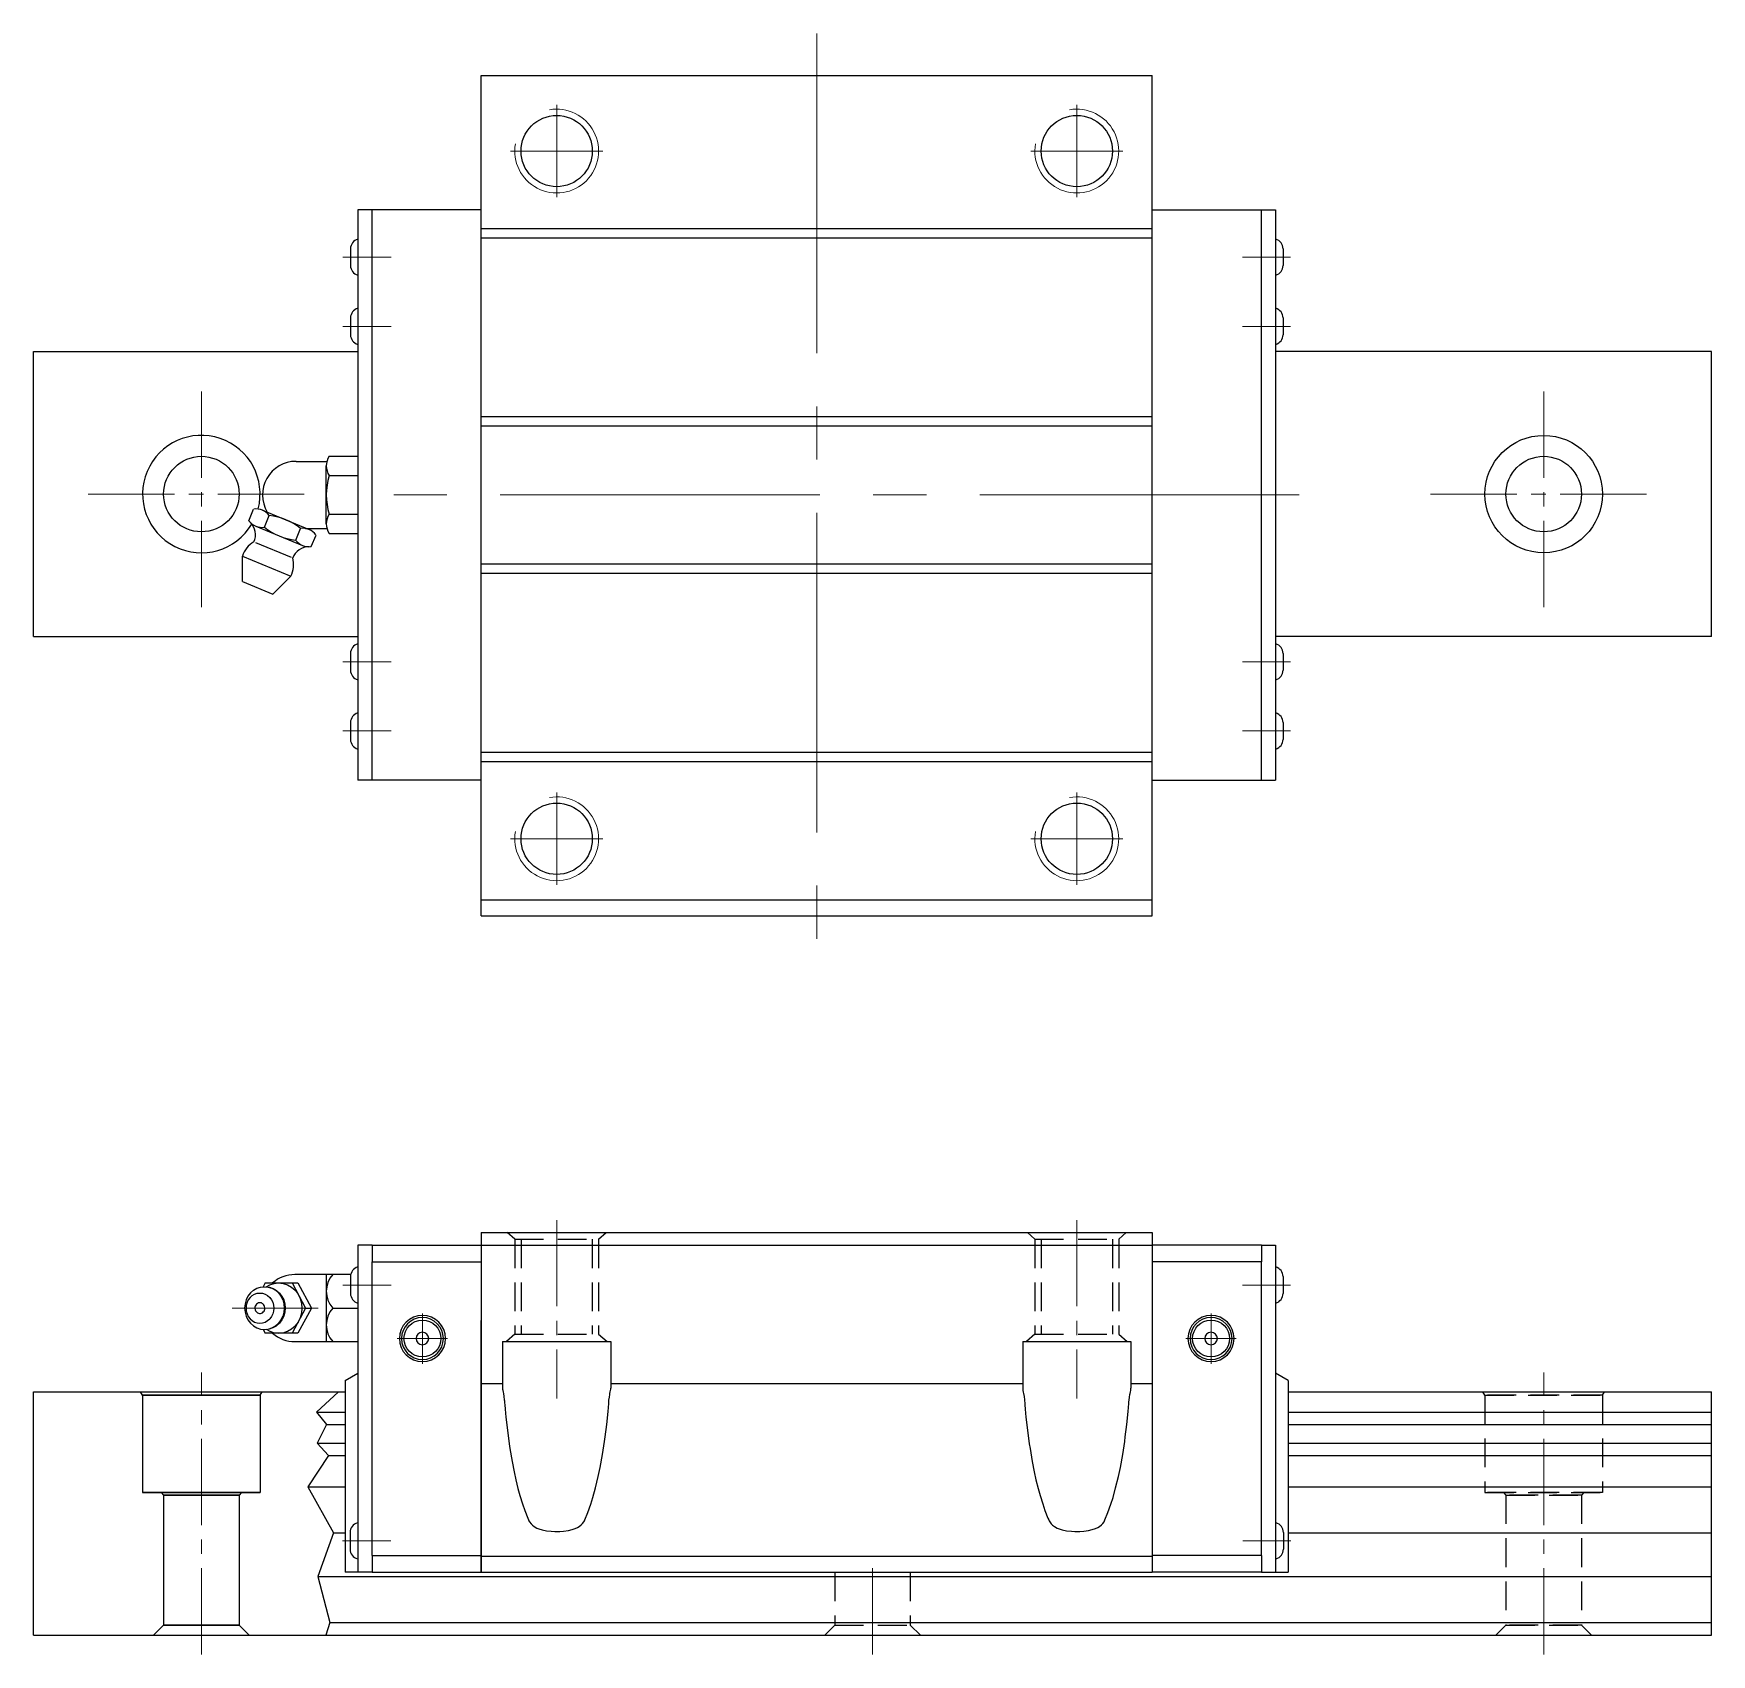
# Model space of a CAD drawing. Extents: x -50 to 289, y -63 to 183.
# Drawn here: x 88.6 to 288.6, y -9.8 to 183.5 of the extents above; entities that cross this region are included whole.
import ezdxf

# ---------------------------------------------------------------- set-up
doc = ezdxf.new("R2010")
doc.units = 0
doc.header["$LTSCALE"] = 2
doc.header["$MEASUREMENT"] = 0
doc.header["$PDSIZE"] = 0.001
doc.linetypes.add('CENTER2', pattern=[28.575, 19.05, -3.175, 3.175, -3.175])
doc.linetypes.add('DASHED2', pattern=[9.525, 6.35, -3.175])
doc.layers.get('0').update_dxf_attribs({"linetype": 'CONTINUOUS'})
for name, color, linetype, lineweight in [('0.15', 3, 'CONTINUOUS', 15), ('CENTER', 4, 'CENTER2', 20), ('中心線', 4, 'CENTER2', 20)]:
    doc.layers.add(name, color=color, linetype=linetype, lineweight=lineweight)
doc.layers.add('建構線', color=1, linetype='CONTINUOUS')
doc.layers.add('虛線', color=6, linetype='DASHED2', plot=False)

# ---------------------------------------------------------------- blocks, each defined once
blk = doc.blocks.new('HGW35CA_F')
at = {"ltscale": 0.27}
for p, q in [((-40, 40.5), (-40, 0)), ((-40, 40.5, 6.25), (40, 40.5, 6.25)), ((40, 40.5, 6.25), (40, 0, 6.25)), ((-53, 39), (-40, 39)), ((-53, 39), (-53, 37)), ((-40, 39, 6.25), (40, 39, 6.25)), ((53, 39), (40, 39)), ((53, 39), (53, 37)), ((-53, 37), (-40, 37)), ((-53, 2), (-53, 37)), ((53, 37), (40, 37)), ((53, 2), (53, 37)), ((-40, 32), (-40, 30)), ((-40, 0), (-40, 30)), ((-37.45, 27.5), (-24.55, 27.5)), ((-37.45, 27.5), (-37.45, 21.97)), ((-24.55, 27.5), (-24.55, 21.97)), ((24.55, 27.5), (24.55, 21.97)), ((24.55, 27.5), (37.45, 27.5)), ((37.45, 27.5), (37.45, 21.97)), ((-40, 22.5), (-37.45, 22.5)), ((-24.55, 22.5), (24.55, 22.5)), ((37.45, 22.5), (40, 22.5)), ((-53, 2), (-40, 2)), ((-53, 2), (-53, 0)), ((-53, 0), (-40, 0)), ((-40, 1.93), (40, 1.93)), ((-40, 0), (40, 0)), ((53, 2), (40, 2)), ((53, 0), (40, 0)), ((53, 2), (53, 0))]:
    blk.add_line(p, q, dxfattribs=at)
for points in [[(-37.45, 21.92), (-37.44, 21.84), (-37.43, 21.72), (-37.42, 21.67), (-37.38, 21.48), (-37.35, 21.3), (-37.29, 20.96), (-37.24, 20.57), (-37.22, 20.43), (-37.2, 20.19), (-37.18, 19.95), (-37.14, 19.46), (-37.06, 18.51), (-36.88, 16.93), (-36.67, 15.3), (-36.58, 14.76), (-36.32, 13.19), (-36.08, 11.98), (-35.87, 11.04), (-35.61, 9.97), (-35.38, 9.15), (-35.07, 8.14), (-34.8, 7.37), (-34.44, 6.45), (-34.35, 6.24), (-34.3, 6.13), (-34.23, 6), (-34.06, 5.77), (-33.9, 5.61), (-33.67, 5.44), (-33.36, 5.27), (-33.11, 5.17), (-32.74, 5.05), (-32.21, 4.95), (-31.65, 4.89), (-31.22, 4.87), (-30.63, 4.87), (-30.17, 4.9), (-29.6, 4.98), (-29.17, 5.08), (-28.79, 5.21), (-28.51, 5.33), (-28.31, 5.46), (-28.07, 5.64), (-27.91, 5.81), (-27.75, 6.03), (-27.7, 6.14), (-27.65, 6.25), (-27.29, 7.12), (-26.93, 8.13), (-26.68, 8.92), (-26.37, 10.05), (-26.04, 11.42), (-25.81, 12.5), (-25.53, 14.03), (-25.29, 15.61), (-25.22, 16.14), (-25.04, 17.62), (-24.88, 19.15), (-24.84, 19.66), (-24.8, 20.12), (-24.79, 20.33), (-24.77, 20.54), (-24.72, 20.89), (-24.67, 21.2), (-24.65, 21.3), (-24.61, 21.53), (-24.58, 21.69), (-24.56, 21.83), (-24.55, 21.86), (-24.55, 21.94), (-24.56, 21.97), (-24.56, 21.97)], [(24.55, 21.92), (24.56, 21.84), (24.57, 21.72), (24.58, 21.67), (24.62, 21.48), (24.65, 21.3), (24.71, 20.96), (24.76, 20.57), (24.78, 20.43), (24.8, 20.19), (24.82, 19.95), (24.86, 19.46), (24.94, 18.51), (25.12, 16.93), (25.33, 15.3), (25.42, 14.76), (25.68, 13.19), (25.92, 11.98), (26.13, 11.04), (26.39, 9.97), (26.62, 9.15), (26.93, 8.14), (27.2, 7.37), (27.56, 6.45), (27.65, 6.24), (27.7, 6.13), (27.77, 6), (27.94, 5.77), (28.1, 5.61), (28.33, 5.44), (28.64, 5.27), (28.89, 5.17), (29.26, 5.05), (29.79, 4.95), (30.35, 4.89), (30.78, 4.87), (31.37, 4.87), (31.83, 4.9), (32.4, 4.98), (32.83, 5.08), (33.21, 5.21), (33.49, 5.33), (33.69, 5.46), (33.93, 5.64), (34.09, 5.81), (34.25, 6.03), (34.3, 6.14), (34.35, 6.25), (34.71, 7.12), (35.07, 8.13), (35.32, 8.92), (35.63, 10.05), (35.96, 11.42), (36.19, 12.5), (36.47, 14.03), (36.71, 15.61), (36.78, 16.14), (36.96, 17.62), (37.12, 19.15), (37.16, 19.66), (37.2, 20.12), (37.21, 20.33), (37.23, 20.54), (37.28, 20.89), (37.33, 21.2), (37.35, 21.3), (37.39, 21.53), (37.42, 21.69), (37.44, 21.83), (37.45, 21.86), (37.45, 21.94), (37.44, 21.97), (37.44, 21.97)]]:
    blk.add_lwpolyline(points, dxfattribs=at)
at = {"ltscale": 0.27, "extrusion": (0, 0, -1)}
for centre, radius in [((47, 27.87), 2.75), ((47, 27.87), 2.5), ((-47, 27.87), 2.75), ((-47, 27.87), 2.5), ((47, 27.87), 0.75), ((-47, 27.87), 0.75)]:
    blk.add_circle(centre, radius, dxfattribs=at)
at = {"ltscale": 0.27}
for centre in [(-47, 27.87), (47, 27.87)]:
    blk.add_circle(centre, 2.2, dxfattribs=at)
at = {"layer": '中心線', "ltscale": 0.27}
for p, q in [((-31, 42), (-31, 20.73)), ((31, 42), (31, 20.73)), ((-47, 24.87), (-47, 30.87)), ((47, 24.87), (47, 30.87)), ((-50, 27.87), (-44, 27.87)), ((44, 27.87), (50, 27.87))]:
    blk.add_line(p, q, dxfattribs=at)
at = {"layer": '虛線', "ltscale": 0.27}
for p, q in [((-36, 39.7), (-36.89, 40.5)), ((-26, 39.7), (-25.11, 40.5)), ((26, 39.7), (25.11, 40.5)), ((36, 39.7), (36.89, 40.5)), ((-36, 39.7), (-36, 28.4)), ((-36, 39.7), (-26, 39.7)), ((-35.25, 39.7), (-35.25, 28.4)), ((-26.75, 39.7), (-26.75, 28.4)), ((-26, 39.7), (-26, 28.4)), ((26, 39.7), (26, 28.4)), ((26, 39.7), (36, 39.7)), ((26.75, 39.7), (26.75, 28.4)), ((35.25, 39.7), (35.25, 28.4)), ((36, 39.7), (36, 28.4)), ((-36, 28.4), (-37, 27.5)), ((-36, 28.4), (-26, 28.4)), ((-26, 28.4), (-25, 27.5)), ((26, 28.4), (25, 27.5)), ((26, 28.4), (36, 28.4)), ((36, 28.4), (37, 27.5))]:
    blk.add_line(p, q, dxfattribs=at)

msp = doc.modelspace()

# ---------------------------------------------------------------- linework, layer by layer
for p, q in [((141.92, 178.46, -12.5), (221.92, 178.46, -12.5)), ((141.92, 78.26, -12.5), (141.92, 178.46, -12.5)), ((221.92, 78.26, -12.5), (221.92, 178.46, -12.5)), ((127.22, 162.46, -12.5), (127.22, 94.46, -12.5)), ((236.62, 162.46, -12.5), (236.62, 94.46, -12.5)), ((141.92, 160.24, -12.5), (221.92, 160.24, -12.5)), ((141.92, 159.12, -12.5), (221.92, 159.12, -12.5)), ((126.34, 157.81, -13.5), (126.34, 155.81, -13.5)), ((237.51, 157.81, -13.5), (237.51, 155.81, -13.5)), ((126.34, 149.56, -24), (126.34, 147.56, -24)), ((237.51, 149.56, -24), (237.51, 147.56, -24)), ((88.57, 145.56, -12.5), (127.22, 145.56, -12.5)), ((288.57, 145.56, -12.5), (236.62, 145.56, -12.5)), ((288.57, 111.56, -18.75), (288.57, 145.56, -18.75)), ((141.92, 137.8, -12.5), (221.92, 137.8, -12.5)), ((141.92, 136.69, -12.5), (221.92, 136.69, -12.5)), ((141.92, 120.24, -12.5), (221.92, 120.24, -12.5)), ((141.92, 119.12, -12.5), (221.92, 119.12, -12.5)), ((88.57, 111.56, -12.5), (127.22, 111.56, -12.5)), ((288.57, 111.56, -12.5), (236.62, 111.56, -12.5)), ((126.34, 109.56, -24), (126.34, 107.56, -24)), ((237.51, 109.56, -24), (237.51, 107.56, -24)), ((126.34, 101.31, -11.5), (126.34, 99.31, -11.5)), ((237.51, 101.31, -11.5), (237.51, 99.31, -11.5)), ((141.92, 97.8, -12.5), (221.92, 97.8, -12.5)), ((141.92, 96.69, -12.5), (221.92, 96.69, -12.5)), ((141.92, 80.16, -12.5), (221.92, 80.16, -12.5)), ((141.92, 78.26, -12.5), (221.92, 78.26, -12.5)), ((127.22, 39, -6.25), (127.22, 0, -6.25)), ((128.92, 39, -6.25), (127.22, 39, -6.25)), ((234.92, 39, -6.25), (236.62, 39, -6.25)), ((236.62, 39, -6.25), (236.62, 0, -6.25)), ((126.34, 35.25, -6.25), (126.34, 33.25, -6.25)), ((237.51, 35.25, -6.25), (237.51, 33.25, -6.25)), ((125.72, 22.87, -6.25), (127.22, 23.74, -6.25)), ((125.72, 22.87, -6.25), (125.72, 0, -6.25)), ((238.12, 22.87, -6.25), (236.62, 23.74, -6.25)), ((238.12, 22.87, -6.25), (238.12, 0, -6.25)), ((126.29, 4.75, -12.5), (126.29, 2.75, -12.5)), ((237.55, 4.75, -12.5), (237.55, 2.75, -12.5)), ((128.92, 0, -6.25), (125.72, 0, -6.25)), ((234.92, 0, -6.25), (238.12, 0, -6.25))]:
    msp.add_line(p, q)
at = {"ltscale": 0.27}
for p, q in [((141.92, 162.46, -12.5), (127.22, 162.46, -12.5)), ((128.92, 94.46, -12.5), (128.92, 162.46, -12.5)), ((221.92, 162.46, -12.5), (236.62, 162.46, -12.5)), ((234.92, 94.46, -12.5), (234.92, 162.46, -12.5)), ((88.57, 111.56, -12.5), (88.57, 145.56, -12.5)), ((141.92, 94.46, -12.5), (127.22, 94.46, -12.5)), ((221.92, 94.46, -12.5), (236.62, 94.46, -12.5)), ((128.92, 39, -6.25), (128.92, 37, -6.25)), ((234.92, 39, -6.25), (234.92, 37, -6.25)), ((128.92, 2, -6.25), (128.92, 37, -6.25)), ((234.92, 2, -6.25), (234.92, 37, -6.25)), ((115.18, 33.86, -6.25), (115.62, 34, -6.25)), ((115.62, 34, -6.25), (116.08, 34.05, -6.25)), ((116.18, 34.5, -6.25), (115.94, 34.04, -6.25)), ((116.08, 34.05, -6.25), (116.54, 34, -6.25)), ((116.18, 34.5, -6.25), (120.08, 34.5, -6.25)), ((116.31, 34.03, -6.25), (116.72, 34.27, -6.25)), ((116.54, 34, -6.25), (116.69, 33.98, -6.25)), ((116.54, 34, -6.25), (116.98, 33.86, -6.25)), ((116.72, 34.27, -6.25), (117.24, 34.44, -6.25)), ((117.24, 34.44, -6.25), (117.78, 34.5, -6.25)), ((117.78, 34.5, -6.25), (118.33, 34.44, -6.25)), ((118.33, 34.44, -6.25), (118.85, 34.27, -6.25)), ((118.85, 34.27, -6.25), (119.32, 33.99, -6.25)), ((119.38, 34.5, -6.25), (120.99, 31.5, -6.25)), ((126.37, 35.5, -6.25), (119.71, 35.5, -6.25)), ((120.08, 34.5, -6.25), (121.68, 31.5, -6.25)), ((123.46, 35.5, -6.25), (123.46, 27.5, -6.25)), ((113.9, 32.48, -6.25), (113.77, 32, -6.25)), ((114.12, 32.92, -6.25), (113.9, 32.48, -6.25)), ((114.01, 32.19, -6.25), (113.92, 31.85, -6.25)), ((114.16, 32.5, -6.25), (114.01, 32.19, -6.25)), ((114.41, 33.31, -6.25), (114.12, 32.92, -6.25)), ((114.37, 32.77, -6.25), (114.16, 32.5, -6.25)), ((114.37, 32.77, -6.25), (114.62, 32.99, -6.25)), ((114.41, 33.31, -6.25), (114.77, 33.62, -6.25)), ((114.62, 32.99, -6.25), (114.91, 33.16, -6.25)), ((114.77, 33.62, -6.25), (115.18, 33.86, -6.25)), ((114.88, 33.14, -6.25), (114.88, 33.14, -6.25)), ((114.91, 33.16, -6.25), (115.22, 33.26, -6.25)), ((115.22, 33.26, -6.25), (115.54, 33.29, -6.25)), ((115.54, 33.29, -6.25), (115.86, 33.26, -6.25)), ((115.86, 33.26, -6.25), (116.17, 33.16, -6.25)), ((116.17, 33.16, -6.25), (116.46, 32.99, -6.25)), ((116.46, 32.99, -6.25), (116.71, 32.77, -6.25)), ((116.69, 33.98, -6.25), (117.12, 33.83, -6.25)), ((116.71, 32.77, -6.25), (116.92, 32.5, -6.25)), ((116.92, 32.5, -6.25), (117.07, 32.19, -6.25)), ((116.98, 33.86, -6.25), (117.39, 33.62, -6.25)), ((117.07, 32.19, -6.25), (117.16, 31.85, -6.25)), ((117.12, 33.83, -6.25), (117.53, 33.6, -6.25)), ((117.39, 33.62, -6.25), (117.75, 33.31, -6.25)), ((117.53, 33.6, -6.25), (117.88, 33.29, -6.25)), ((117.75, 33.31, -6.25), (118.04, 32.92, -6.25)), ((117.88, 33.29, -6.25), (118.17, 32.9, -6.25)), ((118.04, 32.92, -6.25), (118.26, 32.48, -6.25)), ((118.17, 32.9, -6.25), (118.39, 32.47, -6.25)), ((118.26, 32.48, -6.25), (118.4, 32, -6.25)), ((118.39, 32.47, -6.25), (118.52, 31.99, -6.25)), ((119.32, 33.99, -6.25), (119.74, 33.62, -6.25)), ((119.74, 33.62, -6.25), (120.09, 33.17, -6.25)), ((120.09, 33.17, -6.25), (120.35, 32.65, -6.25)), ((120.35, 32.65, -6.25), (120.5, 32.09, -6.25)), ((120.5, 32.09, -6.25), (120.56, 31.5, -6.25)), ((113.77, 32, -6.25), (113.72, 31.5, -6.25)), ((113.72, 31.5, -6.25), (113.77, 31, -6.25)), ((113.77, 31, -6.25), (113.9, 30.52, -6.25)), ((113.92, 31.85, -6.25), (113.89, 31.5, -6.25)), ((113.89, 31.5, -6.25), (113.92, 31.15, -6.25)), ((113.9, 30.52, -6.25), (114.12, 30.08, -6.25)), ((113.92, 31.15, -6.25), (114.01, 30.81, -6.25)), ((114.01, 30.81, -6.25), (114.16, 30.5, -6.25)), ((114.12, 30.08, -6.25), (114.41, 29.69, -6.25)), ((114.16, 30.5, -6.25), (114.37, 30.23, -6.25)), ((114.37, 30.23, -6.25), (114.62, 30.01, -6.25)), ((114.62, 30.01, -6.25), (114.91, 29.84, -6.25)), ((116.17, 29.84, -6.25), (116.46, 30.01, -6.25)), ((116.46, 30.01, -6.25), (116.71, 30.23, -6.25)), ((116.92, 30.5, -6.25), (116.71, 30.23, -6.25)), ((117.07, 30.81, -6.25), (116.92, 30.5, -6.25)), ((117.16, 31.15, -6.25), (117.07, 30.81, -6.25)), ((117.16, 31.85, -6.25), (117.2, 31.5, -6.25)), ((117.2, 31.5, -6.25), (117.16, 31.15, -6.25)), ((118.04, 30.08, -6.25), (117.75, 29.69, -6.25)), ((118.17, 30.1, -6.25), (117.88, 29.71, -6.25)), ((118.26, 30.52, -6.25), (118.04, 30.08, -6.25)), ((118.39, 30.53, -6.25), (118.17, 30.1, -6.25)), ((118.4, 31, -6.25), (118.26, 30.52, -6.25)), ((118.52, 31.01, -6.25), (118.39, 30.53, -6.25)), ((118.4, 32, -6.25), (118.44, 31.5, -6.25)), ((118.44, 31.5, -6.25), (118.4, 31, -6.25)), ((118.52, 31.99, -6.25), (118.56, 31.5, -6.25)), ((118.56, 31.5, -6.25), (118.52, 31.01, -6.25)), ((120.99, 31.5, -6.25), (119.38, 28.5, -6.25)), ((121.68, 31.5, -6.25), (120.08, 28.5, -6.25)), ((120.35, 30.35, -6.25), (120.09, 29.83, -6.25)), ((120.5, 30.91, -6.25), (120.35, 30.35, -6.25)), ((120.56, 31.5, -6.25), (120.5, 30.91, -6.25)), ((120.99, 31.5, -6.25), (121.68, 31.5, -6.25)), ((124.24, 31.5, -6.25), (127.22, 31.5, -6.25)), ((114.41, 29.69, -6.25), (114.77, 29.38, -6.25)), ((114.77, 29.38, -6.25), (115.18, 29.14, -6.25)), ((114.88, 29.86, -6.25), (114.88, 29.86, -6.25)), ((114.91, 29.84, -6.25), (115.22, 29.74, -6.25)), ((115.18, 29.14, -6.25), (115.62, 29, -6.25)), ((115.22, 29.74, -6.25), (115.54, 29.71, -6.25)), ((115.54, 29.71, -6.25), (115.86, 29.74, -6.25)), ((115.62, 29, -6.25), (116.08, 28.95, -6.25)), ((115.86, 29.74, -6.25), (116.17, 29.84, -6.25)), ((115.94, 28.96, -6.25), (116.18, 28.5, -6.25)), ((116.08, 28.95, -6.25), (116.54, 29, -6.25)), ((120.08, 28.5, -6.25), (116.18, 28.5, -6.25)), ((116.31, 28.97, -6.25), (116.72, 28.73, -6.25)), ((116.54, 29, -6.25), (116.98, 29.14, -6.25)), ((116.54, 29, -6.25), (116.69, 29.02, -6.25)), ((116.69, 29.02, -6.25), (117.12, 29.17, -6.25)), ((116.72, 28.73, -6.25), (117.24, 28.56, -6.25)), ((116.98, 29.14, -6.25), (117.39, 29.38, -6.25)), ((117.12, 29.17, -6.25), (117.53, 29.4, -6.25)), ((117.24, 28.56, -6.25), (117.78, 28.5, -6.25)), ((117.39, 29.38, -6.25), (117.75, 29.69, -6.25)), ((117.53, 29.4, -6.25), (117.88, 29.71, -6.25)), ((117.78, 28.5, -6.25), (118.33, 28.56, -6.25)), ((118.33, 28.56, -6.25), (118.85, 28.73, -6.25)), ((118.85, 28.73, -6.25), (119.32, 29.01, -6.25)), ((119.32, 29.01, -6.25), (119.74, 29.38, -6.25)), ((120.09, 29.83, -6.25), (119.74, 29.38, -6.25)), ((119.71, 27.5, -6.25), (127.22, 27.5, -6.25)), ((88.57, 21.5, -12.5), (125.72, 21.5, -12.5)), ((88.57, -7.5, -12.5), (88.57, 21.5, -12.5)), ((101.57, 21.1, -12.5), (101.33, 21.5, -12.5)), ((101.57, 21.1, -12.5), (101.33, 21.5, -12.5)), ((101.57, 21.1, -12.5), (101.57, 9.5, -12.5)), ((101.57, 21.1, -12.5), (101.57, 9.5, -12.5)), ((115.57, 21.1, -12.5), (101.57, 21.1, -12.5)), ((101.57, 21.1, -12.5), (115.57, 21.1, -12.5)), ((115.57, 21.1, -12.5), (115.8, 21.5, -12.5)), ((115.57, 21.1, -12.5), (115.8, 21.5, -12.5)), ((115.57, 21.1, -12.5), (115.57, 9.5, -12.5)), ((115.57, 21.1, -12.5), (115.57, 9.5, -12.5)), ((238.12, 21.5, -12.5), (288.57, 21.5, -12.5)), ((288.57, -7.5, -12.5), (288.57, 21.5, -12.5)), ((122.28, 19.08, -12.5), (125.72, 19.08, -12.5)), ((238.12, 19.08, -12.5), (288.57, 19.08, -12.5)), ((123.47, 17.61, -12.5), (125.72, 17.61, -12.5)), ((238.12, 17.61, -12.5), (288.57, 17.61, -12.5)), ((122.37, 15.38, -12.5), (125.72, 15.38, -12.5)), ((238.12, 15.38, -12.5), (288.57, 15.38, -12.5)), ((123.72, 13.92, -12.5), (125.72, 13.92, -12.5)), ((238.12, 13.92, -12.5), (288.57, 13.92, -12.5)), ((121.26, 10.18, -12.5), (125.72, 10.18, -12.5)), ((238.12, 10.18, -12.5), (288.57, 10.18, -12.5)), ((101.57, 9.5, -12.5), (115.57, 9.5, -12.5)), ((115.57, 9.5, -12.5), (101.57, 9.5, -12.5)), ((103.77, 9.5, -12.5), (104.07, 9.2, -12.5)), ((103.77, 9.5, -12.5), (104.07, 9.2, -12.5)), ((104.07, 9.2, -12.5), (113.07, 9.2, -12.5)), ((113.07, 9.2, -12.5), (104.07, 9.2, -12.5)), ((104.07, 9.2, -12.5), (104.07, -6.3, -12.5)), ((104.07, 9.2, -12.5), (104.07, -6.3, -12.5)), ((113.37, 9.5, -12.5), (113.07, 9.2, -12.5)), ((113.37, 9.5, -12.5), (113.07, 9.2, -12.5)), ((113.07, 9.2, -12.5), (113.07, -6.3, -12.5)), ((113.07, 9.2, -12.5), (113.07, -6.3, -12.5)), ((124.32, 4.7, -12.5), (125.72, 4.7, -12.5)), ((238.12, 4.7, -12.5), (288.57, 4.7, -12.5)), ((128.92, 2, -6.25), (128.92, 0, -6.25)), ((234.92, 2, -6.25), (234.92, 0, -6.25)), ((122.45, -0.5, -12.5), (288.57, -0.5, -12.5)), ((123.89, -6, -12.5), (288.57, -6, -12.5)), ((88.57, -7.5, -12.5), (288.57, -7.5, -12.5)), ((102.87, -7.5, -12.5), (104.07, -6.3, -12.5)), ((104.07, -6.3, -12.5), (113.07, -6.3, -12.5)), ((113.07, -6.3, -12.5), (104.07, -6.3, -12.5)), ((113.07, -6.3, -12.5), (114.27, -7.5, -12.5))]:
    msp.add_line(p, q, dxfattribs=at)
at = {"linetype": 'Continuous'}
for p, q in [((119.86, 132.46, -12.5), (123.53, 132.46, -12.5)), ((123.8, 133.06, -12.5), (127.22, 133.06, -12.5)), ((123.46, 125.01, -12.5), (123.46, 131.91, -12.5)), ((123.8, 130.76, -12.5), (127.22, 130.76, -12.5)), ((114.23, 125.38, -12.5), (114.8, 126.76, -12.5)), ((115.84, 126.65, -12.5), (121.42, 124.34, -12.5)), ((123.8, 126.16, -12.5), (127.22, 126.16, -12.5)), ((115.05, 124.72, -12.5), (120.62, 122.41, -12.5)), ((116.09, 124.61, -12.5), (116.66, 125.99, -12.5)), ((119.81, 123.07, -12.5), (120.38, 124.45, -12.5)), ((121, 124.46, -12.5), (123.53, 124.46, -12.5)), ((115.02, 122.78, -12.5), (119.27, 121.02, -12.5)), ((121.67, 122.3, -12.5), (122.24, 123.68, -12.5)), ((123.8, 123.86, -12.5), (127.22, 123.86, -12.5)), ((113.46, 121.16, -12.5), (119.22, 118.77, -12.5)), ((113.46, 118.12, -12.5), (113.46, 121.16, -12.5)), ((113.46, 118.12, -12.5), (117.08, 116.63, -12.5)), ((117.08, 116.63, -12.5), (119.22, 118.77, -12.5))]:
    msp.add_line(p, q, dxfattribs=at)
at = {"ltscale": 0.27, "elevation": -6.25}
msp.add_lwpolyline([(116.13, 31.5), (116.1, 31.71), (116.05, 31.82), (115.99, 31.91), (115.91, 32), (115.82, 32.06), (115.72, 32.11), (115.59, 32.14), (115.47, 32.14), (115.36, 32.11), (115.24, 32.05), (115.13, 31.96), (115.05, 31.85), (114.99, 31.73), (114.96, 31.63), (114.95, 31.5), (114.98, 31.29), (115.03, 31.18), (115.09, 31.09), (115.17, 31), (115.26, 30.94), (115.36, 30.89), (115.49, 30.86), (115.61, 30.86), (115.72, 30.89), (115.84, 30.95), (115.95, 31.04), (116.04, 31.15), (116.09, 31.27), (116.12, 31.37), (116.13, 31.5)], dxfattribs=at)
for centre, radius in [((150.92, 169.46, -12.5), 4.25), ((212.92, 169.46, -12.5), 4.25), ((268.57, 128.56, -18.75), 7), ((108.57, 128.56, -12.5), 4.5), ((268.57, 128.56, -18.75), 4.5), ((150.92, 87.46, -12.5), 4.25), ((212.92, 87.46, -12.5), 4.25)]:
    msp.add_circle(centre, radius)
for centre, radius, start, end in [((127.56, 157.79, -13.5), 1.22, 105.963, 179.0724), ((236.29, 157.79, -13.5), 1.22, 0.9276, 74.037), ((127.56, 155.83, -13.5), 1.22, 180.9276, 254.037), ((236.29, 155.83, -13.5), 1.22, 285.963, 359.0724), ((127.56, 149.54, -24), 1.22, 105.963, 179.0724), ((236.29, 149.54, -24), 1.22, 0.9276, 74.037), ((127.56, 147.58, -24), 1.22, 180.9276, 254.037), ((236.29, 147.58, -24), 1.22, 285.963, 359.0724), ((108.57, 128.56, -12.5), 7, 345.2784, 329.1685), ((127.56, 109.54, -24), 1.22, 105.963, 179.0724), ((236.29, 109.54, -24), 1.22, 0.9276, 74.037), ((127.56, 107.58, -24), 1.22, 180.9276, 254.037), ((236.29, 107.58, -24), 1.22, 285.963, 359.0724), ((127.56, 101.29, -11.5), 1.22, 105.963, 179.0724), ((236.29, 101.29, -11.5), 1.22, 0.9276, 74.037), ((127.56, 99.33, -11.5), 1.22, 180.9276, 254.037), ((236.29, 99.33, -11.5), 1.22, 285.963, 359.0724), ((127.56, 35.23, -6.25), 1.22, 105.963, 179.0724), ((236.29, 35.23, -6.25), 1.22, 0.9276, 74.037), ((127.56, 33.27, -6.25), 1.22, 180.9276, 254.037), ((236.29, 33.27, -6.25), 1.22, 285.963, 359.0724), ((127.51, 4.73, -12.5), 1.22, 105.963, 179.0724), ((236.33, 4.73, -12.5), 1.22, 0.9276, 74.037), ((127.51, 2.77, -12.5), 1.22, 180.9276, 254.037), ((236.33, 2.77, -12.5), 1.22, 285.963, 359.0724)]:
    msp.add_arc(centre, radius, start, end)
at = {"linetype": 'Continuous'}
for centre, radius, start, end in [((119.86, 128.46, -12.5), 4, 90, 210.8352), ((125.58, 131.91, -12.5), 2.12, 147.1328, 212.8672), ((131.43, 128.46, -12.5), 7.97, 163.2213, 196.7787), ((115.14, 124.94, -12.5), 1.85, 34.6328, 100.3672), ((125.58, 125.01, -12.5), 2.12, 147.1328, 212.8672), ((115.76, 126.44, -12.5), 1.85, 214.6328, 280.3672), ((112.96, 123.7, -12.5), 2.06, 335.8479, 45.8479), ((120.5, 130.01, -12.5), 6.97, 230.7213, 264.2787), ((115.97, 119.06, -12.5), 6.97, 50.7213, 84.2787), ((120.71, 122.63, -12.5), 1.85, 34.6328, 100.3672), ((116.2, 120.35, -12.5), 2.86, 118.5865, 163.5865), ((121.38, 120.21, -12.5), 2.06, 89.1521, 159.1521), ((121.33, 124.13, -12.5), 1.85, 214.6328, 280.3672), ((116.71, 120.14, -12.5), 2.86, 331.4135, 16.4135)]:
    msp.add_arc(centre, radius, start, end, dxfattribs=at)
at = {"ltscale": 0.27}
for centre, radius, start, end in [((119.71, 31.5, -6.25), 4, 90, 131.4096), ((126.41, 33.5, -6.25), 2.95, 137.3886, 222.6114), ((126.41, 29.5, -6.25), 2.95, 137.3886, 222.6114), ((119.71, 31.5, -6.25), 4, 228.5904, 270)]:
    msp.add_arc(centre, radius, start, end, dxfattribs=at)
msp.add_point((113.72, 31.5, -6.25))
at = {"layer": '0.15'}
for centre in [(150.92, 169.46, -12.5), (212.92, 169.46, -12.5), (150.92, 87.46, -12.5), (212.92, 87.46, -12.5)]:
    msp.add_arc(centre, 5, 170, 100, dxfattribs=at)
at = {"layer": 'CENTER'}
for p, q in [((181.92, 183.47, -12.5), (181.92, 73.25, -12.5)), ((150.92, 174.96, -12.5), (150.92, 163.96, -12.5)), ((212.92, 174.96, -12.5), (212.92, 163.96, -12.5)), ((145.42, 169.46, -12.5), (156.42, 169.46, -12.5)), ((150.92, 169.46, -12.5), (150.92, 169.46, -12.5)), ((207.42, 169.46, -12.5), (218.42, 169.46, -12.5)), ((212.92, 169.46, -12.5), (212.92, 169.46, -12.5)), ((239.44, 128.46, -12.5), (125.38, 128.46, -12.5)), ((150.92, 92.96, -12.5), (150.92, 81.96, -12.5)), ((212.92, 92.96, -12.5), (212.92, 81.96, -12.5)), ((145.42, 87.46, -12.5), (156.42, 87.46, -12.5)), ((150.92, 87.46, -12.5), (150.92, 87.46, -12.5)), ((207.42, 87.46, -12.5), (218.42, 87.46, -12.5)), ((212.92, 87.46, -12.5), (212.92, 87.46, -12.5))]:
    msp.add_line(p, q, dxfattribs=at)
at = {"layer": '中心線'}
for p, q in [((125.44, 156.81, -13.5), (131.19, 156.81, -13.5)), ((238.41, 156.81, -13.5), (232.66, 156.81, -13.5)), ((125.44, 148.56, -24), (131.19, 148.56, -24)), ((238.41, 148.56, -24), (232.66, 148.56, -24)), ((125.44, 108.56, -24), (131.19, 108.56, -24)), ((238.41, 108.56, -24), (232.66, 108.56, -24)), ((125.44, 100.31, -11.5), (131.19, 100.31, -11.5)), ((238.41, 100.31, -11.5), (232.66, 100.31, -11.5)), ((125.44, 34.25, -6.25), (131.19, 34.25, -6.25)), ((238.41, 34.25, -6.25), (232.66, 34.25, -6.25)), ((125.39, 3.75, -12.5), (131.14, 3.75, -12.5)), ((238.45, 3.75, -12.5), (232.7, 3.75, -12.5))]:
    msp.add_line(p, q, dxfattribs=at)
at = {"layer": '中心線', "ltscale": 0.27}
for p, q in [((108.57, 115.08, -12.5), (108.57, 142.04, -12.5)), ((268.57, 115.08, -18.75), (268.57, 142.04, -18.75)), ((95.09, 128.56, -12.5), (122.04, 128.56, -12.5)), ((255.09, 128.56, -18.75), (282.04, 128.56, -18.75)), ((112.22, 31.5, -6.25), (127.53, 31.5, -6.25)), ((108.57, -9.8, -12.5), (108.57, 23.8, -12.5)), ((108.57, -9.8, -12.5), (108.57, 23.8, -12.5)), ((268.57, -9.8, -12.5), (268.57, 23.8, -12.5)), ((188.57, -9.8, -12.5), (188.57, 1.3, -12.5))]:
    msp.add_line(p, q, dxfattribs=at)
at = {"layer": '建構線', "ltscale": 0.27}
for p, q in [((124.91, 21.5, -12.5), (122.28, 19.08, -12.5)), ((122.28, 19.08, -12.5), (123.47, 17.61, -12.5)), ((123.47, 17.61, -12.5), (122.37, 15.38, -12.5)), ((122.37, 15.38, -12.5), (123.72, 13.92, -12.5)), ((123.72, 13.92, -12.5), (121.26, 10.18, -12.5)), ((121.26, 10.18, -12.5), (124.32, 4.7, -12.5)), ((124.32, 4.7, -12.5), (122.45, -0.5, -12.5)), ((122.45, -0.5, -12.5), (123.89, -6, -12.5)), ((123.89, -6, -12.5), (123.39, -7.5, -12.5))]:
    msp.add_line(p, q, dxfattribs=at)
at = {"layer": '虛線', "ltscale": 0.27}
for p, q in [((261.57, 21.1, -12.5), (261.33, 21.5, -12.5)), ((261.57, 21.1, -12.5), (261.33, 21.5, -12.5)), ((261.57, 21.1, -12.5), (261.57, 9.5, -12.5)), ((261.57, 21.1, -12.5), (261.57, 9.5, -12.5)), ((275.57, 21.1, -12.5), (261.57, 21.1, -12.5)), ((261.57, 21.1, -12.5), (275.57, 21.1, -12.5)), ((275.57, 21.1, -12.5), (275.8, 21.5, -12.5)), ((275.57, 21.1, -12.5), (275.8, 21.5, -12.5)), ((275.57, 21.1, -12.5), (275.57, 9.5, -12.5)), ((275.57, 21.1, -12.5), (275.57, 9.5, -12.5)), ((261.57, 9.5, -12.5), (275.57, 9.5, -12.5)), ((275.57, 9.5, -12.5), (261.57, 9.5, -12.5)), ((263.77, 9.5, -12.5), (264.07, 9.2, -12.5)), ((263.77, 9.5, -12.5), (264.07, 9.2, -12.5)), ((264.07, 9.2, -12.5), (273.07, 9.2, -12.5)), ((273.07, 9.2, -12.5), (264.07, 9.2, -12.5)), ((264.07, 9.2, -12.5), (264.07, -6.3, -12.5)), ((264.07, 9.2, -12.5), (264.07, -6.3, -12.5)), ((273.37, 9.5, -12.5), (273.07, 9.2, -12.5)), ((273.37, 9.5, -12.5), (273.07, 9.2, -12.5)), ((273.07, 9.2, -12.5), (273.07, -6.3, -12.5)), ((273.07, 9.2, -12.5), (273.07, -6.3, -12.5)), ((184.07, 0, -12.5), (184.07, -6.3, -12.5)), ((193.07, 0, -12.5), (193.07, -6.3, -12.5)), ((182.87, -7.5, -12.5), (184.07, -6.3, -12.5)), ((184.07, -6.3, -12.5), (193.07, -6.3, -12.5)), ((193.07, -6.3, -12.5), (194.27, -7.5, -12.5)), ((262.87, -7.5, -12.5), (264.07, -6.3, -12.5)), ((264.07, -6.3, -12.5), (273.07, -6.3, -12.5)), ((273.07, -6.3, -12.5), (264.07, -6.3, -12.5)), ((273.07, -6.3, -12.5), (274.27, -7.5, -12.5))]:
    msp.add_line(p, q, dxfattribs=at)

# ---------------------------------------------------------------- block references
msp.add_blockref('HGW35CA_F', (181.92, 0, -6.25))

doc.saveas('drawing.dxf')
